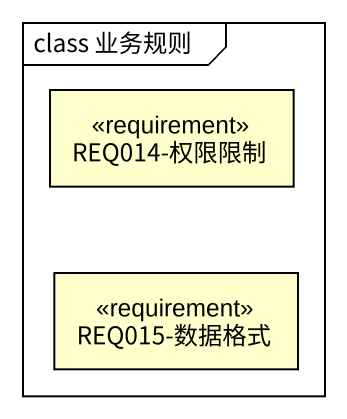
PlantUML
@startuml
mainframe class 业务规则
hide circle
hide empty members
class "REQ014-权限限制" as REQ014_权限限制 <<requirement>>
class "REQ015-数据格式" as REQ015_数据格式 <<requirement>>
@enduml
